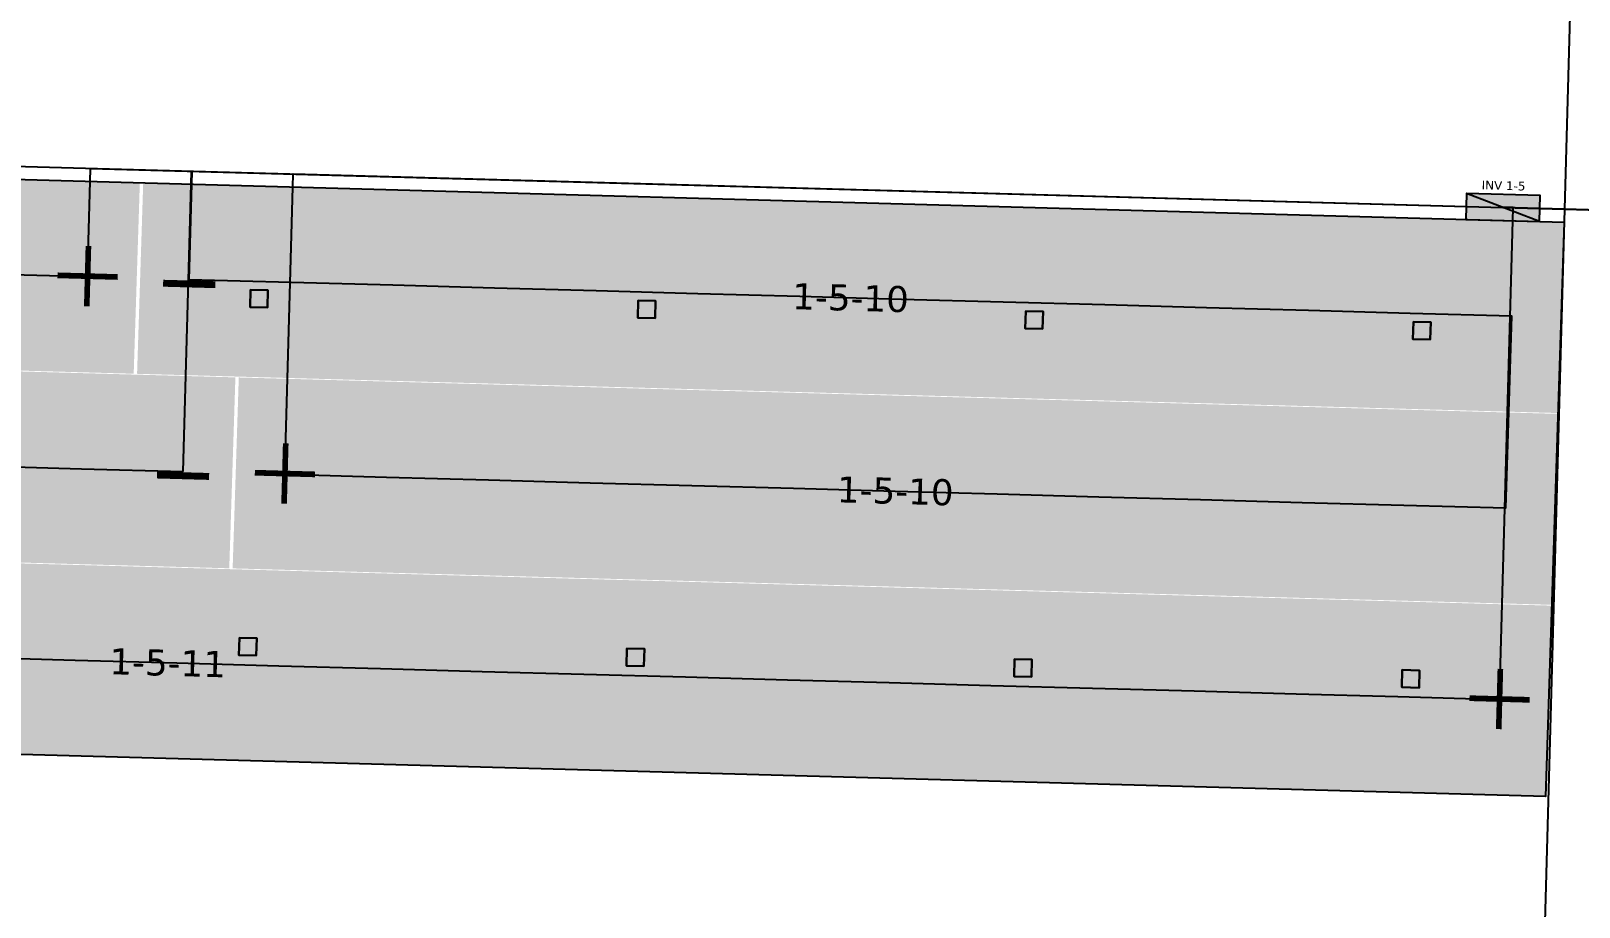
# Model space of a CAD drawing. Header units: metres. Extents: x 1477905 to 1478744, y 4202276 to 4202610.
# Drawn here: x 1478178.36 to 1478196.2, y 4202407.56 to 4202417.65 of the extents above; entities that cross this region are included whole.
import ezdxf

# ---------------------------------------------------------------- set-up
doc = ezdxf.new("R2010")
doc.units = ezdxf.units.M
for name, color, linetype in [('PVcase AC Cables (Inverter - Transformer)', 181, 'Continuous'), ('PVcase Device Coloring', 7, 'Continuous'), ('PVcase Device Numbering', 7, 'Continuous'), ('PVcase Inverters', 7, 'Continuous'), ('PVcase Polarity Symbols', 7, 'Continuous'), ('PVcase Poles', 7, 'Continuous'), ('PVcase PV Area', 30, 'Continuous'), ('PVcase PV Modules (full frames)', 142, 'Continuous'), ('PVcase PV Modules (optimised)', 142, 'Continuous'), ('PVcase String Cables', 150, 'Continuous'), ('PVcase Stringing Numbers', 7, 'Continuous'), ('PVcase Strings', 92, 'Continuous')]:
    doc.layers.add(name, color=color, linetype=linetype)
doc.layers.add('PVcase AlignmentLine', color=130, linetype='Continuous', plot=False)
doc.styles.get("Standard").update_dxf_attribs({"font": 'verdana.ttf'})
doc.styles.add('UBS-Style de texte', font='verdana.ttf')

# ---------------------------------------------------------------- blocks, each defined once
blk = doc.blocks.new('3P18@15DEG F FX ID1 PVBlock')
at = {"layer": 'PVcase PV Modules (optimised)', "color": 0}
blk.add_polyline3d([(0, 0, 1.773945735132677), (21.06698842950539, -0.5810537936249766, 1.773945735132684), (20.88445742833417, -7.198992669318528, 7.019385073192552e-15), (-0.1825310011712116, -6.617938875693552, 0)], close=True, dxfattribs=at)
blk = doc.blocks.new('PVcase Inverter (1st tier)')
at = {"layer": 'PVcase Inverters', "color": 0}
blk.add_lwpolyline([(0, 0), (850, 0), (850, 300), (0, 300)], close=True, dxfattribs=at)
blk.add_lwpolyline([(850, 0), (0, 300)], dxfattribs=at)

msp = doc.modelspace()

# ---------------------------------------------------------------- hatches: boundary and pattern name
at = {"layer": 'PVcase Device Coloring', "true_color": 0x139700, "transparency": 33554582}
for points in [[(1478164.188557522, 4202416.326476518), (1478164.117851767, 4202414.127210855), (1478179.542255378, 4202413.701786584), (1478179.612961133, 4202415.901052247)], [(1478179.651940651, 4202415.899977143), (1478179.581234896, 4202413.70071148), (1478195.9556307, 4202413.249085239), (1478196.026336455, 4202415.448350902)], [(1478164.121749828, 4202414.117440411), (1478164.051044073, 4202411.918174748), (1478180.64362319, 4202411.46053074), (1478180.714328945, 4202413.659796403)], [(1478180.753308462, 4202413.658721299), (1478180.682602707, 4202411.459455636), (1478195.88461456, 4202411.040165205), (1478195.955320315, 4202413.239430868)], [(1478164.054942135, 4202411.908404304), (1478163.98423638, 4202409.709138641), (1478195.81359842, 4202408.831245173), (1478195.884304175, 4202411.030510835)]]:
    msp.add_hatch(color=84, dxfattribs=at).paths.add_polyline_path(points, flags=0)
at = {"layer": 'PVcase Device Coloring', "true_color": 0x139700, "transparency": 33554672}
msp.add_hatch(color=84, dxfattribs=at).paths.add_polyline_path([(1478194.90120325, 4202415.779497565), (1478194.892932021, 4202415.479611608), (1478195.742608897, 4202415.456176461), (1478195.750880126, 4202415.756062417)], flags=0)
msp.add_hatch(color=84, dxfattribs=at).paths.add_polyline_path([(1478194.90120325, 4202415.779497565), (1478194.892932021, 4202415.479611608), (1478195.742608897, 4202415.456176461), (1478195.750880126, 4202415.756062417)], flags=0)
msp.add_hatch(color=84, dxfattribs=at).paths.add_polyline_path([(1478194.90120325, 4202415.779497565), (1478194.892932021, 4202415.479611608), (1478195.742608897, 4202415.456176461), (1478195.750880126, 4202415.756062417)], flags=0)
msp.add_hatch(color=84, dxfattribs=at).paths.add_polyline_path([(1478194.90120325, 4202415.779497565), (1478194.892932021, 4202415.479611608), (1478195.742608897, 4202415.456176461), (1478195.750880126, 4202415.756062417)], flags=0)
msp.add_hatch(color=84, dxfattribs=at).paths.add_polyline_path([(1478194.90120325, 4202415.779497565), (1478194.892932021, 4202415.479611608), (1478195.742608897, 4202415.456176461), (1478195.750880126, 4202415.756062417)], flags=0)
msp.add_hatch(color=84, dxfattribs=at).paths.add_polyline_path([(1478194.90120325, 4202415.779497565), (1478194.892932021, 4202415.479611608), (1478195.742608897, 4202415.456176461), (1478195.750880126, 4202415.756062417)], flags=0)
msp.add_hatch(color=84, dxfattribs=at).paths.add_polyline_path([(1478194.90120325, 4202415.779497565), (1478194.892932021, 4202415.479611608), (1478195.742608897, 4202415.456176461), (1478195.750880126, 4202415.756062417)], flags=0)
msp.add_hatch(color=84, dxfattribs=at).paths.add_polyline_path([(1478194.90120325, 4202415.779497565), (1478194.892932021, 4202415.479611608), (1478195.742608897, 4202415.456176461), (1478195.750880126, 4202415.756062417)], flags=0)
msp.add_hatch(color=84, dxfattribs=at).paths.add_polyline_path([(1478194.90120325, 4202415.779497565), (1478194.892932021, 4202415.479611608), (1478195.742608897, 4202415.456176461), (1478195.750880126, 4202415.756062417)], flags=0)

# ---------------------------------------------------------------- linework, layer by layer
at = {"layer": 'PVcase AC Cables (Inverter - Transformer)'}
msp.add_polyline3d([(1478201.196779384, 4202457.048865434, 78.27055897760276), (1478199.443453461, 4202456.891891065, 78.37379737851522), (1478197.690127538, 4202456.734916696, 78.4753642353592), (1478194.845997951, 4202456.812791032, 78.62514285357737), (1478194.023509712, 4202454.693078699, 78.74334406716599), (1478193.201021473, 4202452.573366364, 78.8699659947256), (1478192.378533235, 4202450.453654031, 78.99673851358546), (1478191.556044996, 4202448.333941698, 79.12622980436407), (1478193.660900123, 4202446.514867227, 79.09238819877842), (1478195.765755251, 4202444.695792756, 79.05725286485688), (1478197.870610378, 4202442.876718285, 79.01718567738308), (1478197.795627553, 4202440.145868633, 79.14611915244849), (1478197.720644729, 4202437.415018981, 79.2), (1478197.645661904, 4202434.684169331, 79.2), (1478197.57067908, 4202431.953319679, 79.2), (1478197.495696255, 4202429.222470027, 79.2), (1478197.420713431, 4202426.491620376, 79.2), (1478197.345730606, 4202423.760770724, 79.2), (1478197.270747781, 4202421.029921073, 79.2), (1478197.195764957, 4202418.299071422, 79.2), (1478197.120782132, 4202415.56822177, 79.2), (1478196.031156471, 4202415.598275003, 79.2095591143286), (1478196.031156471, 4202415.598275003, 82.82135230132319), (1478195.321906073, 4202415.617837013, 82.8334404731007)], dxfattribs=at)
at = {"layer": 'PVcase AlignmentLine'}
msp.add_lwpolyline([(1478196.779234952, 4202442.745830558), (1478193.703769114, 4202331.24014277)], dxfattribs=at)
at = {"layer": 'PVcase Poles'}
for points in [[(1478180.883853459, 4202414.469468567, 79.41886132014831), (1478180.889367612, 4202414.669392538, 79.41886132014831), (1478180.889367612, 4202414.669392538, 82.75826481959503), (1478180.883853459, 4202414.469468567, 82.70466720388882), (1478180.883853459, 4202414.469468567, 79.41886132014831), (1478181.08377743, 4202414.463954414, 79.41886132014831), (1478181.08377743, 4202414.463954414, 82.70125978201558), (1478180.883853459, 4202414.469468567, 82.70466720388882), (1478181.08377743, 4202414.463954414, 82.70125978201558), (1478181.089291582, 4202414.663878386, 82.75485739772179), (1478181.089291582, 4202414.663878386, 79.41886132014831), (1478181.08377743, 4202414.463954414, 79.41886132014831), (1478181.089291582, 4202414.663878386, 79.41886132014831), (1478180.889367612, 4202414.669392538, 79.41886132014831), (1478181.089291582, 4202414.663878386, 79.41886132014831), (1478181.089291582, 4202414.663878386, 82.75485739772179), (1478180.889367612, 4202414.669392538, 82.75826481959503)], [(1478185.350506383, 4202414.346272713, 79.35802871401404), (1478185.356020535, 4202414.546196684, 79.35802871401404), (1478185.356020535, 4202414.546196684, 82.68213702606138), (1478185.350506383, 4202414.346272713, 82.62853941035517), (1478185.350506383, 4202414.346272713, 79.35802871401404), (1478185.550430354, 4202414.34075856, 79.35802871401404), (1478185.550430354, 4202414.34075856, 82.62513198848194), (1478185.350506383, 4202414.346272713, 82.62853941035517), (1478185.550430354, 4202414.34075856, 82.62513198848194), (1478185.555944506, 4202414.540682532, 82.67872960418816), (1478185.555944506, 4202414.540682532, 79.35802871401404), (1478185.550430354, 4202414.34075856, 79.35802871401404), (1478185.555944506, 4202414.540682532, 79.35802871401404), (1478185.356020535, 4202414.546196684, 79.35802871401404), (1478185.555944506, 4202414.540682532, 79.35802871401404), (1478185.555944506, 4202414.540682532, 82.67872960418816), (1478185.356020535, 4202414.546196684, 82.68213702606138)], [(1478189.817159307, 4202414.223076859, 79.27277415728595), (1478189.822673459, 4202414.42300083, 79.27277415728595), (1478189.822673459, 4202414.42300083, 82.60600923252775), (1478189.817159307, 4202414.223076859, 82.55241161682153), (1478189.817159307, 4202414.223076859, 79.27277415728595), (1478190.017083277, 4202414.217562706, 79.27277415728595), (1478190.017083277, 4202414.217562706, 82.54900419494831), (1478189.817159307, 4202414.223076859, 82.55241161682153), (1478190.017083277, 4202414.217562706, 82.54900419494831), (1478190.02259743, 4202414.417486678, 82.60260181065452), (1478190.02259743, 4202414.417486678, 79.27277415728595), (1478190.017083277, 4202414.217562706, 79.27277415728595), (1478190.02259743, 4202414.417486678, 79.27277415728595), (1478189.822673459, 4202414.42300083, 79.27277415728595), (1478190.02259743, 4202414.417486678, 79.27277415728595), (1478190.02259743, 4202414.417486678, 82.60260181065452), (1478189.822673459, 4202414.42300083, 82.60600923252775)], [(1478194.28381223, 4202414.099881005, 79.17077595748569), (1478194.289326383, 4202414.299804976, 79.17077595748569), (1478194.289326383, 4202414.299804976, 82.52988143899411), (1478194.28381223, 4202414.099881005, 82.4762838232879), (1478194.28381223, 4202414.099881005, 79.17077595748569), (1478194.483736201, 4202414.094366852, 79.17077595748569), (1478194.483736201, 4202414.094366852, 82.47287640141467), (1478194.28381223, 4202414.099881005, 82.4762838232879), (1478194.483736201, 4202414.094366852, 82.47287640141467), (1478194.489250354, 4202414.294290824, 82.52647401712088), (1478194.489250354, 4202414.294290824, 79.17077595748569), (1478194.483736201, 4202414.094366852, 79.17077595748569), (1478194.489250354, 4202414.294290824, 79.17077595748569), (1478194.289326383, 4202414.299804976, 79.17077595748569), (1478194.489250354, 4202414.294290824, 79.17077595748569), (1478194.489250354, 4202414.294290824, 82.52647401712088), (1478194.289326383, 4202414.299804976, 82.52988143899411)], [(1478180.754966218, 4202410.460498093, 79.34744361403561), (1478180.76048037, 4202410.660422064, 79.34744361403561), (1478180.76048037, 4202410.660422064, 81.68367655413587), (1478180.754966218, 4202410.460498093, 81.63007893842966), (1478180.754966218, 4202410.460498093, 79.34744361403561), (1478180.954890189, 4202410.45498394, 79.34744361403561), (1478180.954890189, 4202410.45498394, 81.62667151655643), (1478180.754966218, 4202410.460498093, 81.63007893842966), (1478180.954890189, 4202410.45498394, 81.62667151655643), (1478180.960404341, 4202410.654907912, 81.68026913226265), (1478180.960404341, 4202410.654907912, 79.34744361403561), (1478180.954890189, 4202410.45498394, 79.34744361403561), (1478180.960404341, 4202410.654907912, 79.34744361403561), (1478180.76048037, 4202410.660422064, 79.34744361403561), (1478180.960404341, 4202410.654907912, 79.34744361403561), (1478180.960404341, 4202410.654907912, 81.68026913226265), (1478180.76048037, 4202410.660422064, 81.68367655413587)], [(1478185.221619142, 4202410.337302239, 79.28661100790133), (1478185.227133294, 4202410.53722621, 79.28661100790133), (1478185.227133294, 4202410.53722621, 81.60754876060224), (1478185.221619142, 4202410.337302239, 81.55395114489602), (1478185.221619142, 4202410.337302239, 79.28661100790133), (1478185.421543112, 4202410.331788086, 79.28661100790133), (1478185.421543112, 4202410.331788086, 81.5505437230228), (1478185.221619142, 4202410.337302239, 81.55395114489602), (1478185.421543112, 4202410.331788086, 81.5505437230228), (1478185.427057265, 4202410.531712058, 81.60414133872901), (1478185.427057265, 4202410.531712058, 79.28661100790133), (1478185.421543112, 4202410.331788086, 79.28661100790133), (1478185.427057265, 4202410.531712058, 79.28661100790133), (1478185.227133294, 4202410.53722621, 79.28661100790133), (1478185.427057265, 4202410.531712058, 79.28661100790133), (1478185.427057265, 4202410.531712058, 81.60414133872901), (1478185.227133294, 4202410.53722621, 81.60754876060224)], [(1478189.688272065, 4202410.214106386, 79.20851550494929), (1478189.693786218, 4202410.414030357, 79.20851550494929), (1478189.693786218, 4202410.414030357, 81.53142096731852), (1478189.688272065, 4202410.214106386, 81.47782335161232), (1478189.688272065, 4202410.214106386, 79.20851550494929), (1478189.888196036, 4202410.208592233, 79.20851550494929), (1478189.888196036, 4202410.208592233, 81.47441592973908), (1478189.688272065, 4202410.214106386, 81.47782335161232), (1478189.888196036, 4202410.208592233, 81.47441592973908), (1478189.893710188, 4202410.408516205, 81.52801354544529), (1478189.893710188, 4202410.408516205, 79.20851550494929), (1478189.888196036, 4202410.208592233, 79.20851550494929), (1478189.893710188, 4202410.408516205, 79.20851550494929), (1478189.693786218, 4202410.414030357, 79.20851550494929), (1478189.893710188, 4202410.408516205, 79.20851550494929), (1478189.893710188, 4202410.408516205, 81.52801354544529), (1478189.693786218, 4202410.414030357, 81.53142096731852)], [(1478194.154924989, 4202410.090910531, 79.10501270341938), (1478194.160439141, 4202410.290834502, 79.10501270341938), (1478194.160439141, 4202410.290834502, 81.45529317353495), (1478194.154924989, 4202410.090910531, 81.40169555782875), (1478194.154924989, 4202410.090910531, 79.10501270341938), (1478194.35484896, 4202410.085396378, 79.10501270341938), (1478194.35484896, 4202410.085396378, 81.39828813595551), (1478194.154924989, 4202410.090910531, 81.40169555782875), (1478194.35484896, 4202410.085396378, 81.39828813595551), (1478194.360363112, 4202410.28532035, 81.45188575166173), (1478194.360363112, 4202410.28532035, 79.10501270341938), (1478194.35484896, 4202410.085396378, 79.10501270341938), (1478194.360363112, 4202410.28532035, 79.10501270341938), (1478194.160439141, 4202410.290834502, 79.10501270341938), (1478194.360363112, 4202410.28532035, 79.10501270341938), (1478194.360363112, 4202410.28532035, 81.45188575166173), (1478194.160439141, 4202410.290834502, 81.45529317353495)]]:
    msp.add_polyline3d(points, dxfattribs=at)
at = {"layer": 'PVcase PV Area', "color": 92, "lineweight": 0, "ltscale": 0.3}
msp.add_lwpolyline([(1478081.195897831, 4202309.408074516, -0.05134033259658074), (1478078.780944264, 4202309.865308243), (1478063.362561366, 4202314.461482239, 0.05805379121474256), (1478060.627146449, 4202314.941552777, 0.01764863790454796), (1478045.521908471, 4202315.280897629), (1477980.304835158, 4202315.382556441), (1477969.227141967, 4202315.399824084, -0.5981483022966041), (1477963.409771807, 4202326.276816209), (1477966.523975583, 4202330.958387922), (1477988.681383842, 4202364.267542757), (1478000.256834568, 4202382.239012351), (1478010.317299969, 4202397.723511036), (1478024.479096755, 4202416.97208983), (1478037.541256056, 4202436.830169353), (1478046.880113991, 4202449.340671219), (1478048.925549185, 4202451.178073373), (1478191.473299444, 4202447.246428729, 0.1064139140517762), (1478196.779234951, 4202442.745830558), (1478193.703769114, 4202331.24014277), (1478155.058289575, 4202322.182856176, 0.2166355322477609), (1478133.90654308, 4202308.191252904, -0.2264994037307809), (1478128.45885733, 4202305.403806316), (1478120.587080255, 4202306.0704303)], format="xyb", close=True, dxfattribs=at)
at = {"layer": 'PVcase String Cables'}
for points in [[(1478195.321906073, 4202415.617837013, 82.8334404731007), (1478196.031156471, 4202415.598274995, 82.82135230132256), (1478196.031156471, 4202415.598274995, 79.2095591143313), (1478197.120782132, 4202415.568221748, 79.2), (1478197.191627125, 4202418.148372934, 79.2), (1478197.262472117, 4202420.728524121, 79.2), (1478197.33331711, 4202423.308675306, 79.2), (1478197.404162103, 4202425.888826492, 79.2), (1478196.315999958, 4202425.91883936, 79.20630078070609), (1478196.315999958, 4202425.91883936, 82.9923492344393), (1478185.804484446, 4202426.20876005, 83.22106660622603), (1478185.539798373, 4202426.216060421, 83.22472566603214), (1478164.474756897, 4202426.797060502, 83.51124187426069), (1478164.203696378, 4202426.804536689, 83.51199952218735), (1478143.700601471, 4202427.370037584, 83.55155646068384), (1478143.696465857, 4202427.220094615, 83.55155631119159), (1478143.544267918, 4202421.701927024, 82.07240271783314)], [(1478195.321906073, 4202415.617837013, 82.8334404731007), (1478196.031156471, 4202415.598274995, 82.82135230132256), (1478196.031156471, 4202415.598274995, 79.2095591143313), (1478197.120782132, 4202415.568221748, 79.2), (1478197.191627125, 4202418.148372934, 79.2), (1478197.262472117, 4202420.728524121, 79.2), (1478197.33331711, 4202423.308675306, 79.2), (1478197.404162103, 4202425.888826492, 79.2), (1478196.315999958, 4202425.91883936, 79.20630078070609), (1478196.315999958, 4202425.91883936, 82.9923492344393), (1478185.804484446, 4202426.208760049, 83.22106660622535), (1478185.539798373, 4202426.21606042, 83.22472566603174), (1478164.474756897, 4202426.7970605, 83.5112418742599), (1478164.203696378, 4202426.804536686, 83.5119995221872), (1478157.773507628, 4202426.981889301, 83.52440538491427), (1478157.769372014, 4202426.831946326, 83.52440523542172), (1478157.739038952, 4202425.732175043, 83.22960979490905)], [(1478195.321906073, 4202415.617837013, 82.8334404731007), (1478196.031156471, 4202415.598274995, 82.82135230132256), (1478196.031156471, 4202415.598274995, 79.2095591143313), (1478197.120782132, 4202415.568221748, 79.2), (1478197.191627125, 4202418.148372933, 79.2), (1478197.262472117, 4202420.72852412, 79.2), (1478197.33331711, 4202423.308675306, 79.2), (1478197.404162103, 4202425.888826491, 79.2), (1478196.315999958, 4202425.918839359, 79.20630078070533), (1478196.315999958, 4202425.918839359, 82.99234923443862), (1478185.804484446, 4202426.208760048, 83.22106660622468), (1478185.539798373, 4202426.21606042, 83.22472566603452), (1478164.474756897, 4202426.7970605, 83.5112418742599), (1478164.203696378, 4202426.804536686, 83.5119995221872), (1478158.944917909, 4202426.949580346, 83.52214536492026), (1478158.940782295, 4202426.799637371, 83.52214521542766), (1478158.849516795, 4202423.490667934, 82.63517069859539)], [(1478195.321906073, 4202415.617837013, 82.8334404731007), (1478196.031156471, 4202415.598274995, 82.82135230132256), (1478196.031156471, 4202415.598274995, 79.2095591143313), (1478197.120782132, 4202415.568221748, 79.2), (1478197.191627125, 4202418.148372933, 79.2), (1478197.262472117, 4202420.72852412, 79.2), (1478197.33331711, 4202423.308675306, 79.2), (1478197.404162103, 4202425.888826491, 79.2), (1478196.315999958, 4202425.918839359, 79.20630078070533), (1478196.315999958, 4202425.918839359, 82.99234923443862), (1478185.804484446, 4202426.208760048, 83.22106660622468), (1478185.539798373, 4202426.21606042, 83.22472566603452), (1478164.474756897, 4202426.797060499, 83.51124187426267), (1478164.203696378, 4202426.804536686, 83.5119995221872), (1478158.946059537, 4202426.949548858, 83.52214316236008), (1478158.941923923, 4202426.799605884, 83.52214301286752), (1478158.91159086, 4202425.6998346, 83.22734757235484)], [(1478195.321906073, 4202415.617837013, 82.8334404731007), (1478196.031156471, 4202415.598274995, 82.82135230132256), (1478196.031156471, 4202415.598274995, 79.2095591143313), (1478197.120782132, 4202415.568221748, 79.2), (1478197.191627125, 4202418.148372934, 79.2), (1478197.262472117, 4202420.728524121, 79.2), (1478197.33331711, 4202423.308675307, 79.2), (1478197.404162103, 4202425.888826493, 79.2), (1478196.315999958, 4202425.918839361, 79.20630078070684), (1478196.315999958, 4202425.918839361, 82.99234923443998), (1478185.804484446, 4202426.208760049, 83.22106660622535), (1478185.539798373, 4202426.21606042, 83.22472566603174), (1478164.474756897, 4202426.797060499, 83.51124187426267), (1478164.203696378, 4202426.804536686, 83.5119995221872), (1478160.117469818, 4202426.917239903, 83.51988314236561), (1478160.113334204, 4202426.767296928, 83.51988299287301), (1478160.022068703, 4202423.458327491, 82.6329084760412)], [(1478195.321906073, 4202415.617837013, 82.8334404731007), (1478196.031156471, 4202415.598274995, 82.82135230132256), (1478196.031156471, 4202415.598274995, 79.2095591143313), (1478197.120782132, 4202415.568221748, 79.2), (1478197.191627125, 4202418.148372934, 79.2), (1478197.262472117, 4202420.728524121, 79.2), (1478197.33331711, 4202423.308675306, 79.2), (1478197.404162103, 4202425.888826492, 79.2), (1478196.315999958, 4202425.918839359, 79.20630078070533), (1478196.315999958, 4202425.918839359, 82.99234923443862), (1478185.804484446, 4202426.208760043, 83.22106660622569), (1478185.539798373, 4202426.216060414, 83.22472566603214), (1478174.400407039, 4202426.523298695, 83.37623812189695), (1478174.396271425, 4202426.373355723, 83.37623069261186), (1478174.244073487, 4202420.855188131, 81.89694313823705)], [(1478195.321906073, 4202415.617837013, 82.8334404731007), (1478196.031156471, 4202415.598274995, 82.82135230132256), (1478196.031156471, 4202415.598274995, 79.2095591143313), (1478197.120782132, 4202415.568221748, 79.2), (1478197.191627125, 4202418.148372934, 79.2), (1478197.262472117, 4202420.728524121, 79.2), (1478197.33331711, 4202423.308675306, 79.2), (1478197.404162103, 4202425.888826492, 79.2), (1478196.315999958, 4202425.918839359, 79.20630078070533), (1478196.315999958, 4202425.918839359, 82.99234923443862), (1478185.804484446, 4202426.208760042, 83.221066606225), (1478185.539798373, 4202426.216060414, 83.22472566603214), (1478175.588948051, 4202426.490517253, 83.36007217868826), (1478175.584812437, 4202426.34057428, 83.36006474940278), (1478175.554479375, 4202425.240802997, 83.06524261045563)], [(1478195.321906073, 4202415.617837013, 82.8334404731007), (1478196.031156471, 4202415.598274995, 82.82135230132256), (1478196.031156471, 4202415.598274995, 79.2095591143313), (1478197.120782132, 4202415.568221748, 79.2), (1478197.191627125, 4202418.148372934, 79.2), (1478197.262472117, 4202420.728524121, 79.2), (1478197.33331711, 4202423.308675306, 79.2), (1478197.404162103, 4202425.888826492, 79.2), (1478196.315999958, 4202425.918839358, 79.20630078070458), (1478196.315999958, 4202425.918839358, 82.99234923443795), (1478185.804484445, 4202426.208760035, 83.22106660622532), (1478185.539798373, 4202426.216060407, 83.22472566603214), (1478184.952418563, 4202426.232261073, 83.2327149138161), (1478184.948282948, 4202426.082318095, 83.2327074845318), (1478184.79608501, 4202420.564150504, 81.75341993015557)], [(1478195.321906073, 4202415.617837013, 82.8334404731007), (1478196.031156471, 4202415.598274995, 82.82135230132256), (1478196.031156471, 4202415.598274995, 79.2095591143313), (1478197.120782132, 4202415.568221748, 79.2), (1478197.191627125, 4202418.148372934, 79.2), (1478197.262472117, 4202420.728524121, 79.2), (1478197.33331711, 4202423.308675307, 79.2), (1478197.404162103, 4202425.888826493, 79.2), (1478196.315999958, 4202425.918839359, 79.20630078070533), (1478196.315999958, 4202425.918839359, 82.99234923443862), (1478186.363853243, 4202426.19333194, 83.20889544393226), (1478186.359717629, 4202426.043388966, 83.20887643409566), (1478186.329384566, 4202424.943617683, 82.91401181878531)], [(1478195.321906073, 4202415.617837013, 82.8334404731007), (1478196.031156471, 4202415.598274995, 82.82135230132256), (1478196.031156471, 4202415.598274995, 79.2095591143313), (1478197.120782132, 4202415.568221748, 79.2), (1478197.191627125, 4202418.148372934, 79.2), (1478197.262472117, 4202420.728524121, 79.2), (1478197.33331711, 4202423.308675307, 79.2), (1478197.404162103, 4202425.888826493, 79.2), (1478196.315999957, 4202425.918839346, 79.20630078071378), (1478196.315999957, 4202425.918839346, 82.99234923443929), (1478195.716323461, 4202425.935379161, 83.00539744160702), (1478195.712187847, 4202425.785436183, 83.00537843177209), (1478195.559989908, 4202420.267268592, 81.52587774973453)], [(1478132.712730114, 4202411.672253659, 81.79922622862681), (1478132.864928053, 4202417.190421252, 83.27839919554535), (1478132.869063666, 4202417.340364204, 83.2784003978736), (1478153.360654343, 4202416.775180606, 83.3905205433516), (1478153.638475549, 4202416.767517951, 83.39310459083799), (1478174.704426301, 4202416.186492788, 83.1839308375258), (1478174.967224861, 4202416.179244476, 83.18035727945468), (1478195.321906073, 4202415.617837013, 82.8334404731007)], [(1478146.8985584, 4202415.70274833, 83.06055114888402), (1478146.928891462, 4202416.802519615, 83.35535045073956), (1478146.933027076, 4202416.952462574, 83.35535165306688), (1478153.360654343, 4202416.775180606, 83.3905205433516), (1478153.638475549, 4202416.767517951, 83.39310459083799), (1478174.704426301, 4202416.186492788, 83.1839308375258), (1478174.967224861, 4202416.179244476, 83.18035727945468), (1478195.321906073, 4202415.617837013, 82.8334404731007)], [(1478148.013400115, 4202413.46112086, 82.47479758786476), (1478148.104665615, 4202416.770090299, 83.36178372237644), (1478148.108801229, 4202416.920033257, 83.36178492470376), (1478153.360654343, 4202416.775180606, 83.3905205433516), (1478153.638475549, 4202416.767517951, 83.39310459084031), (1478174.704426301, 4202416.186492788, 83.1839308375258), (1478174.967224861, 4202416.179244476, 83.18035727945468), (1478195.321906073, 4202415.617837013, 82.8334404731007)], [(1478148.071094951, 4202415.670408311, 83.06696670591687), (1478148.101428013, 4202416.770179596, 83.36176600777242), (1478148.105563627, 4202416.920122555, 83.36176721009973), (1478153.360654343, 4202416.775180606, 83.3905205433516), (1478153.638475549, 4202416.767517951, 83.39310459084031), (1478174.704426301, 4202416.186492788, 83.1839308375258), (1478174.967224861, 4202416.179244476, 83.18035727945468), (1478195.321906073, 4202415.617837013, 82.8334404731007)], [(1478149.185936666, 4202413.428780841, 82.48121314489887), (1478149.277202166, 4202416.73775028, 83.36819927941058), (1478149.28133778, 4202416.887693239, 83.36820048173904), (1478153.360654343, 4202416.775180607, 83.39052054335147), (1478153.638475549, 4202416.767517952, 83.39310459083828), (1478174.704426301, 4202416.186492789, 83.18393083752609), (1478174.967224861, 4202416.179244476, 83.18035727945468), (1478195.321906073, 4202415.617837013, 82.8334404731007)], [(1478163.413795141, 4202410.825480029, 81.81526086285717), (1478163.56599308, 4202416.343647622, 83.29448456648184), (1478163.570128694, 4202416.493590586, 83.29448852601762), (1478174.704426301, 4202416.186492788, 83.1839308375258), (1478174.967224861, 4202416.179244476, 83.18035727945468), (1478195.321906073, 4202415.617837013, 82.8334404731007)], [(1478164.586291475, 4202410.793141119, 81.80361859441649), (1478164.738489413, 4202416.311308711, 83.28284229779376), (1478164.742625027, 4202416.461251676, 83.28284625732981), (1478174.704426301, 4202416.186492788, 83.1839308375258), (1478174.967224861, 4202416.179244476, 83.18035727945468), (1478195.321906073, 4202415.617837013, 82.8334404731007)], [(1478179.010906039, 4202414.817049769, 82.81600163446828), (1478179.041239101, 4202415.916821052, 83.11083930768261), (1478179.045374715, 4202416.066764023, 83.11085097235252), (1478195.321906073, 4202415.617837013, 82.8334404731007)], [(1478180.11227385, 4202412.575793925, 82.20392795466803), (1478180.20353935, 4202415.884763364, 83.09102954076822), (1478180.207674964, 4202416.034706335, 83.09104120543816), (1478195.321906073, 4202415.617837013, 82.8334404731007)], [(1478180.18328999, 4202414.784713958, 82.79602000508154), (1478180.213623052, 4202415.884485242, 83.09085767829983), (1478180.217758666, 4202416.034428213, 83.09086934296975), (1478195.321906073, 4202415.617837013, 82.8334404731007)], [(1478181.284657802, 4202412.543458114, 82.1839463252813), (1478181.375923302, 4202415.852427553, 83.07104791137752), (1478181.380058916, 4202416.002370524, 83.07105957604746), (1478195.321906073, 4202415.617837013, 82.8334404731007)], [(1478195.321906073, 4202415.617837013, 82.8334404731007), (1478196.031156471, 4202415.598274995, 82.82135230132256), (1478196.031156471, 4202415.598274995, 79.2095591143313), (1478196.920858159, 4202415.573735903, 79.2), (1478196.839460562, 4202412.609262356, 79.2), (1478196.758062965, 4202409.644788809, 79.19999999999999), (1478196.676665368, 4202406.680315262, 79.18995935706012), (1478196.595267771, 4202403.715841715, 79.12778018745232), (1478196.513870174, 4202400.751368168, 79.06387983005455), (1478196.432472577, 4202397.786894621, 78.99806515118361), (1478196.351074979, 4202394.822421074, 78.9367963726739), (1478195.459401897, 4202394.847014529, 78.96292295827881), (1478195.459401897, 4202394.847014529, 82.40454656742232), (1478184.950695873, 4202395.136857736, 82.7383318643755), (1478184.682069472, 4202395.144266787, 82.7475016227976), (1478163.61991048, 4202395.725187377, 83.19873862015675), (1478163.330271285, 4202395.733175987, 83.20443649183466), (1478142.263285487, 4202396.314229707, 83.19390223641838), (1478141.987651624, 4202396.321832033, 83.19058875002122), (1478121.511965347, 4202396.886576975, 82.88971061268275), (1478121.507829733, 4202396.736634006, 82.88970194164665), (1478121.355631795, 4202391.218466414, 81.41039153570513)], [(1478195.321906073, 4202415.617837013, 82.8334404731007), (1478196.031156471, 4202415.598274995, 82.82135230132256), (1478196.031156471, 4202415.598274995, 79.2095591143313), (1478196.92085816, 4202415.573735904, 79.2), (1478196.84932561, 4202412.968544133, 79.2), (1478196.777793061, 4202410.363352362, 79.19999999999999), (1478196.706260512, 4202407.758160591, 79.2), (1478196.634727962, 4202405.15296882, 79.15788280688861), (1478195.744047544, 4202405.177534896, 79.18287926588822), (1478195.744047544, 4202405.177534896, 82.61126678904363), (1478185.233251589, 4202405.467435745, 82.87097798144063), (1478184.972659387, 4202405.474623202, 82.87512756556511), (1478163.909393663, 4202406.055574316, 83.27130662113949), (1478163.622408963, 4202406.063489711, 83.27690911967107), (1478142.555449153, 4202406.644542712, 83.24217069958777), (1478142.285561313, 4202406.651986554, 83.23938589041713), (1478121.806239898, 4202407.216831756, 82.979859128673), (1478121.802104284, 4202407.066888788, 82.97985267938674), (1478121.649906345, 4202401.548721196, 81.5005831593982)], [(1478195.321906073, 4202415.617837013, 82.8334404731007), (1478196.031156471, 4202415.598274995, 82.82135230132256), (1478196.031156471, 4202415.598274995, 79.2095591143313), (1478196.920858159, 4202415.573735903, 79.2), (1478196.839460562, 4202412.609262357, 79.20000000000002), (1478196.758062965, 4202409.644788809, 79.19999999999999), (1478196.676665368, 4202406.680315263, 79.18995935708016), (1478196.595267771, 4202403.715841715, 79.12778018745232), (1478196.513870174, 4202400.751368169, 79.06387983007805), (1478196.432472577, 4202397.786894621, 78.99806515118361), (1478196.351074979, 4202394.822421075, 78.93679637269388), (1478195.459401897, 4202394.84701453, 78.9629229582988), (1478195.459401897, 4202394.84701453, 82.40454656742338), (1478184.950695873, 4202395.136857738, 82.73833186437763), (1478184.682069472, 4202395.144266788, 82.74750162279825), (1478163.61991048, 4202395.725187381, 83.19873862015442), (1478163.330271285, 4202395.73317599, 83.20443649183461), (1478142.263285487, 4202396.314229712, 83.19390223641831), (1478141.987651624, 4202396.321832038, 83.19058875002302), (1478135.563708402, 4202396.499012397, 83.09619269194285), (1478135.559572788, 4202396.349069422, 83.09618402090868), (1478135.529239726, 4202395.249298138, 82.80135732739441)], [(1478195.321906073, 4202415.617837013, 82.8334404731007), (1478196.031156471, 4202415.598274995, 82.82135230132256), (1478196.031156471, 4202415.598274995, 79.2095591143313), (1478196.92085816, 4202415.573735904, 79.2), (1478196.84932561, 4202412.968544133, 79.2), (1478196.777793061, 4202410.363352362, 79.19999999999999), (1478196.706260512, 4202407.758160591, 79.2), (1478196.634727962, 4202405.15296882, 79.15788280688861), (1478195.744047544, 4202405.177534896, 79.18287926588822), (1478195.744047544, 4202405.177534896, 82.61126678904363), (1478185.233251589, 4202405.467435746, 82.87097798144141), (1478184.972659387, 4202405.474623203, 82.87512756556568), (1478163.909393663, 4202406.055574317, 83.27130662113625), (1478163.622408963, 4202406.063489713, 83.27690911967137), (1478142.555449153, 4202406.644542715, 83.24217069958765), (1478142.285561313, 4202406.651986558, 83.23938589041597), (1478135.860763834, 4202406.829190478, 83.1579668408954), (1478135.85662822, 4202406.679247504, 83.15796039160792), (1478135.826295158, 4202405.579476221, 82.86314184691729)], [(1478195.321906073, 4202415.617837013, 82.8334404731007), (1478196.031156471, 4202415.598274995, 82.82135230132256), (1478196.031156471, 4202415.598274995, 79.2095591143313), (1478196.920858159, 4202415.573735903, 79.2), (1478196.839460562, 4202412.609262356, 79.2), (1478196.758062965, 4202409.644788809, 79.19999999999999), (1478196.676665368, 4202406.680315262, 79.18995935706012), (1478196.595267771, 4202403.715841715, 79.12778018745232), (1478196.513870174, 4202400.751368168, 79.06387983005455), (1478196.432472577, 4202397.786894621, 78.99806515118361), (1478196.351074979, 4202394.822421074, 78.9367963726739), (1478195.459401897, 4202394.847014529, 78.96292295827881), (1478195.459401897, 4202394.847014529, 82.40454656742232), (1478184.950695873, 4202395.136857737, 82.73833186437656), (1478184.682069472, 4202395.144266788, 82.74750162279825), (1478163.61991048, 4202395.725187381, 83.1987386201594), (1478163.330271285, 4202395.73317599, 83.20443649183461), (1478142.263285487, 4202396.314229712, 83.19390223641831), (1478141.987651624, 4202396.321832038, 83.19058875002302), (1478136.744830169, 4202396.466435587, 83.11354857991444), (1478136.740694555, 4202396.316492612, 83.11353990888061), (1478136.649429055, 4202393.007523173, 82.22647135915784)], [(1478195.321906073, 4202415.617837013, 82.8334404731007), (1478196.031156471, 4202415.598274995, 82.82135230132256), (1478196.031156471, 4202415.598274995, 79.2095591143313), (1478196.920858159, 4202415.573735903, 79.2), (1478196.839460562, 4202412.609262357, 79.20000000000002), (1478196.758062965, 4202409.644788809, 79.19999999999999), (1478196.676665368, 4202406.680315263, 79.18995935708016), (1478196.595267771, 4202403.715841715, 79.12778018744592), (1478196.513870174, 4202400.751368169, 79.0638798300722), (1478196.432472577, 4202397.786894621, 78.99806515117693), (1478196.35107498, 4202394.822421075, 78.93679637268718), (1478195.459401897, 4202394.84701453, 78.9629229582988), (1478195.459401897, 4202394.84701453, 82.40454656742338), (1478184.950695873, 4202395.136857738, 82.73833186437763), (1478184.682069473, 4202395.144266789, 82.74750162279393), (1478163.61991048, 4202395.725187381, 83.19873862015442), (1478163.330271285, 4202395.733175991, 83.2044364918346), (1478142.263285487, 4202396.314229713, 83.1939022364183), (1478141.987651624, 4202396.321832038, 83.1905887500227), (1478136.736136016, 4202396.466675383, 83.11342082445451), (1478136.732000401, 4202396.316732408, 83.11341215342067), (1478136.701667339, 4202395.216961123, 82.81858545990983)], [(1478195.321906073, 4202415.617837013, 82.8334404731007), (1478196.031156471, 4202415.598274995, 82.82135230132256), (1478196.031156471, 4202415.598274995, 79.2095591143313), (1478196.92085816, 4202415.573735904, 79.2), (1478196.84932561, 4202412.968544133, 79.2), (1478196.777793061, 4202410.363352362, 79.19999999999999), (1478196.706260512, 4202407.75816059, 79.2), (1478196.634727962, 4202405.152968819, 79.1578828068684), (1478195.744047544, 4202405.177534895, 79.18287926586801), (1478195.744047544, 4202405.177534895, 82.61126678904283), (1478185.233251589, 4202405.467435745, 82.87097798144063), (1478184.972659387, 4202405.474623202, 82.87512756556511), (1478163.909393663, 4202406.055574317, 83.27130662113568), (1478163.622408963, 4202406.063489713, 83.27690911967137), (1478142.555449153, 4202406.644542715, 83.24217069958765), (1478142.285561313, 4202406.651986558, 83.23938589041597), (1478137.040721996, 4202406.796645761, 83.17292000826595), (1478137.036586382, 4202406.646702787, 83.17291355897875), (1478136.945320882, 4202403.33773335, 82.28586952676669)], [(1478195.321906073, 4202415.617837013, 82.8334404731007), (1478196.031156471, 4202415.598274995, 82.82135230132256), (1478196.031156471, 4202415.598274995, 79.2095591143313), (1478196.92085816, 4202415.573735904, 79.2), (1478196.849325611, 4202412.968544133, 79.2), (1478196.777793061, 4202410.363352362, 79.19999999999999), (1478196.706260512, 4202407.758160592, 79.2), (1478196.634727962, 4202405.152968821, 79.15788280690242), (1478195.744047544, 4202405.177534897, 79.18287926590843), (1478195.744047544, 4202405.177534897, 82.6112667890444), (1478185.233251589, 4202405.467435746, 82.87097798144221), (1478184.972659387, 4202405.474623204, 82.87512756556625), (1478163.909393663, 4202406.055574318, 83.27130662113683), (1478163.622408963, 4202406.063489714, 83.27690911967133), (1478142.555449153, 4202406.644542716, 83.2421706995876), (1478142.285561313, 4202406.651986558, 83.23938589041597), (1478137.033223853, 4202406.79685257, 83.17282498710492), (1478137.029088239, 4202406.646909595, 83.17281853781772), (1478136.998755177, 4202405.547138312, 82.87799999313003)], [(1478195.321906073, 4202415.617837013, 82.8334404731007), (1478196.031156471, 4202415.598274995, 82.82135230132256), (1478196.031156471, 4202415.598274995, 79.2095591143313), (1478196.920858159, 4202415.573735903, 79.2), (1478196.839460562, 4202412.609262356, 79.2), (1478196.758062965, 4202409.644788809, 79.19999999999999), (1478196.676665368, 4202406.680315262, 79.18995935706012), (1478196.595267771, 4202403.715841715, 79.12778018744592), (1478196.513870174, 4202400.751368168, 79.0638798300487), (1478196.432472577, 4202397.786894621, 78.99806515117693), (1478196.35107498, 4202394.822421074, 78.9367963726672), (1478195.459401897, 4202394.847014529, 78.96292295827881), (1478195.459401897, 4202394.847014529, 82.40454656742232), (1478184.950695873, 4202395.136857737, 82.73833186437656), (1478184.682069472, 4202395.144266788, 82.74750162279825), (1478163.61991048, 4202395.725187381, 83.19873862015442), (1478163.330271285, 4202395.733175991, 83.2044364918346), (1478142.263285487, 4202396.314229713, 83.1939022364183), (1478141.987651624, 4202396.321832038, 83.1905887500227), (1478137.917257783, 4202396.434098573, 83.13077671243978), (1478137.913122169, 4202396.284155597, 83.13076804140627), (1478137.821856668, 4202392.975186159, 82.24369949167325)], [(1478195.321906073, 4202415.617837013, 82.8334404731007), (1478196.031156471, 4202415.598274995, 82.82135230132256), (1478196.031156471, 4202415.598274995, 79.2095591143313), (1478196.92085816, 4202415.573735904, 79.2), (1478196.84932561, 4202412.968544133, 79.2), (1478196.777793061, 4202410.363352362, 79.19999999999999), (1478196.706260512, 4202407.758160591, 79.2), (1478196.634727962, 4202405.15296882, 79.15788280688861), (1478195.744047544, 4202405.177534896, 79.18287926588822), (1478195.744047544, 4202405.177534896, 82.61126678904363), (1478185.233251589, 4202405.467435746, 82.87097798144141), (1478184.972659387, 4202405.474623203, 82.87512756556568), (1478163.909393663, 4202406.055574317, 83.27130662113625), (1478163.622408963, 4202406.063489714, 83.27690911967133), (1478142.555449153, 4202406.644542716, 83.2421706995876), (1478142.285561313, 4202406.651986558, 83.23938589041597), (1478138.213182015, 4202406.764307854, 83.18777815448426), (1478138.209046401, 4202406.614364879, 83.18777170519708), (1478138.117780901, 4202403.305395441, 82.30072767272998)], [(1478195.321906073, 4202415.617837013, 82.8334404731007), (1478196.031156471, 4202415.598274995, 82.82135230132256), (1478196.031156471, 4202415.598274995, 79.2095591143313), (1478196.920858159, 4202415.573735903, 79.2), (1478196.839460562, 4202412.609262357, 79.20000000000002), (1478196.758062965, 4202409.644788809, 79.19999999999999), (1478196.676665368, 4202406.680315263, 79.18995935708016), (1478196.595267771, 4202403.715841715, 79.12778018745232), (1478196.513870174, 4202400.751368169, 79.06387983007805), (1478196.432472577, 4202397.786894621, 78.99806515118361), (1478196.351074979, 4202394.822421075, 78.93679637269388), (1478195.459401897, 4202394.84701453, 78.9629229582988), (1478195.459401897, 4202394.84701453, 82.40454656742338), (1478184.950695873, 4202395.136857737, 82.73833186437656), (1478184.682069472, 4202395.144266788, 82.74750162279825), (1478163.61991048, 4202395.725187378, 83.19873862015741), (1478163.330271285, 4202395.733175988, 83.20443649183464), (1478152.211260563, 4202396.039852159, 83.19887658402243), (1478152.207124949, 4202395.889909186, 83.19887657398051), (1478152.054927011, 4202390.371741593, 81.71972554630504)], [(1478195.321906073, 4202415.617837013, 82.8334404731007), (1478196.031156471, 4202415.598274995, 82.82135230132256), (1478196.031156471, 4202415.598274995, 79.2095591143313), (1478196.92085816, 4202415.573735904, 79.2), (1478196.84932561, 4202412.968544133, 79.2), (1478196.777793061, 4202410.363352362, 79.19999999999999), (1478196.706260512, 4202407.758160591, 79.2), (1478196.634727962, 4202405.15296882, 79.15788280688861), (1478195.744047544, 4202405.177534896, 79.18287926588822), (1478195.744047544, 4202405.177534896, 82.61126678904363), (1478185.233251589, 4202405.467435746, 82.87097798144141), (1478184.972659387, 4202405.474623202, 82.87512756556511), (1478163.909393663, 4202406.055574317, 83.27130662113568), (1478163.622408963, 4202406.063489713, 83.27690911967137), (1478152.505156227, 4202406.370117395, 83.25857729584796), (1478152.501020613, 4202406.220174423, 83.25857718664632), (1478152.348822674, 4202400.702006832, 81.77942433463447)], [(1478195.321906073, 4202415.617837013, 82.8334404731007), (1478196.031156471, 4202415.598274995, 82.82135230132256), (1478196.031156471, 4202415.598274995, 79.2095591143313), (1478196.92085816, 4202415.573735904, 79.2), (1478196.84932561, 4202412.968544133, 79.2), (1478196.777793061, 4202410.363352362, 79.19999999999999), (1478196.706260512, 4202407.75816059, 79.2), (1478196.634727962, 4202405.152968819, 79.1578828068684), (1478195.744047544, 4202405.177534895, 79.18287926586801), (1478195.744047544, 4202405.177534895, 82.61126678904283), (1478185.233251589, 4202405.467435745, 82.87097798144063), (1478184.972659387, 4202405.474623202, 82.87512756556511), (1478163.909393663, 4202406.055574317, 83.27130662113625), (1478163.622408963, 4202406.063489713, 83.27690911967137), (1478153.677708723, 4202406.337776938, 83.26051077944334), (1478153.673573109, 4202406.187833965, 83.26051067024174), (1478153.52137517, 4202400.669666373, 81.78135781822941)], [(1478195.321906073, 4202415.617837013, 82.8334404731007), (1478196.031156471, 4202415.598274995, 82.82135230132256), (1478196.031156471, 4202415.598274995, 79.2095591143313), (1478196.92085816, 4202415.573735904, 79.2), (1478196.84932561, 4202412.968544133, 79.2), (1478196.777793061, 4202410.363352362, 79.19999999999999), (1478196.706260512, 4202407.758160591, 79.2), (1478196.634727962, 4202405.15296882, 79.15788280688861), (1478195.744047544, 4202405.177534896, 79.18287926588822), (1478195.744047544, 4202405.177534896, 82.61126678904363), (1478185.233251589, 4202405.467435742, 82.87097798144401), (1478184.972659386, 4202405.4746232, 82.87512756556777), (1478167.986823757, 4202405.943113706, 83.19461422095353), (1478167.982688143, 4202405.793170737, 83.19460001506553), (1478167.952355081, 4202404.693399454, 82.89975302091325)], [(1478195.321906073, 4202415.617837013, 82.8334404731007), (1478196.031156471, 4202415.598274995, 82.82135230132256), (1478196.031156471, 4202415.598274995, 79.2095591143313), (1478196.92085816, 4202415.573735904, 79.2), (1478196.84932561, 4202412.968544133, 79.2), (1478196.777793061, 4202410.363352362, 79.19999999999999), (1478196.706260512, 4202407.75816059, 79.2), (1478196.634727962, 4202405.152968819, 79.1578828068684), (1478195.744047544, 4202405.177534895, 79.18287926586801), (1478195.744047544, 4202405.177534895, 82.61126678904283), (1478185.233251589, 4202405.467435742, 82.87097798144401), (1478184.972659386, 4202405.474623199, 82.8751275655672), (1478169.148042802, 4202405.911085838, 83.17277284694663), (1478169.143907188, 4202405.761142869, 83.172758641063), (1478169.052641688, 4202402.45217343, 82.2856290103267)], [(1478195.321906073, 4202415.617837013, 82.8334404731007), (1478196.031156471, 4202415.598274995, 82.82135230132256), (1478196.031156471, 4202415.598274995, 79.2095591143313), (1478196.92085816, 4202415.573735904, 79.2), (1478196.849325611, 4202412.968544133, 79.2), (1478196.777793061, 4202410.363352362, 79.19999999999999), (1478196.706260512, 4202407.758160591, 79.2), (1478196.634727962, 4202405.15296882, 79.15788280688221), (1478195.744047544, 4202405.177534896, 79.18287926588822), (1478195.744047544, 4202405.177534896, 82.61126678904363), (1478185.233251589, 4202405.467435742, 82.87097798144401), (1478184.972659387, 4202405.4746232, 82.87512756556339), (1478169.159170647, 4202405.910778919, 83.1725635432685), (1478169.155035033, 4202405.760835949, 83.17254933738428), (1478169.12470197, 4202404.661064665, 82.87770234302205)], [(1478195.321906073, 4202415.617837013, 82.8334404731007), (1478196.031156471, 4202415.598274995, 82.82135230132256), (1478196.031156471, 4202415.598274995, 79.2095591143313), (1478196.92085816, 4202415.573735904, 79.2), (1478196.84932561, 4202412.968544133, 79.2), (1478196.777793061, 4202410.363352362, 79.19999999999999), (1478196.706260512, 4202407.758160591, 79.2), (1478196.634727962, 4202405.15296882, 79.15788280688861), (1478195.744047544, 4202405.177534896, 79.18287926588822), (1478195.744047544, 4202405.177534896, 82.61126678904363), (1478185.233251589, 4202405.467435742, 82.87097798144401), (1478184.972659386, 4202405.4746232, 82.87512756556777), (1478170.320389692, 4202405.878751051, 83.15072216926107), (1478170.316254077, 4202405.728808081, 83.15070796337689), (1478170.224988577, 4202402.419838643, 82.2635783327667)], [(1478195.321906073, 4202415.617837013, 82.8334404731007), (1478196.031156471, 4202415.598274995, 82.82135230132256), (1478196.031156471, 4202415.598274995, 79.2095591143313), (1478196.92085816, 4202415.573735904, 79.2), (1478196.849325611, 4202412.968544133, 79.2), (1478196.777793061, 4202410.363352362, 79.19999999999999), (1478196.706260512, 4202407.758160591, 79.2), (1478196.634727962, 4202405.15296882, 79.15788280688221), (1478195.744047544, 4202405.177534896, 79.18287926588822), (1478195.744047544, 4202405.177534896, 82.61126678904363), (1478185.233251589, 4202405.467435743, 82.87097798143905), (1478184.972659387, 4202405.4746232, 82.87512756556396), (1478184.37742452, 4202405.491040519, 82.88632334073574), (1478184.373288906, 4202405.341097543, 82.88630913484755), (1478184.221090967, 4202399.82292995, 81.40689686799186)], [(1478195.321906073, 4202415.617837013, 82.8334404731007), (1478196.031156471, 4202415.598274995, 82.82135230132256), (1478196.031156471, 4202415.598274995, 79.2095591143313), (1478196.92085816, 4202415.573735904, 79.2), (1478196.849325611, 4202412.968544133, 79.2), (1478196.777793061, 4202410.363352362, 79.19999999999999), (1478196.706260512, 4202407.758160591, 79.2), (1478196.634727962, 4202405.15296882, 79.15788280688221), (1478195.744047544, 4202405.177534895, 79.18287926586801), (1478195.744047544, 4202405.177534895, 82.61126678904283), (1478185.791594852, 4202405.452035937, 82.85718188121533), (1478185.787459238, 4202405.302092964, 82.85715736851589), (1478185.757126175, 4202404.202321679, 82.56227256689353)], [(1478195.321906073, 4202415.617837013, 82.8334404731007), (1478196.031156471, 4202415.598274995, 82.82135230132256), (1478196.031156471, 4202415.598274995, 79.2095591143313), (1478196.92085816, 4202415.573735904, 79.2), (1478196.849325611, 4202412.968544133, 79.2), (1478196.777793061, 4202410.363352362, 79.19999999999999), (1478196.706260512, 4202407.75816059, 79.2), (1478196.634727962, 4202405.152968819, 79.15788280686199), (1478195.744047544, 4202405.177534894, 79.1828792658478), (1478195.744047544, 4202405.177534894, 82.61126678904205), (1478195.139934429, 4202405.194197086, 82.62619381627889), (1478195.135798814, 4202405.044254108, 82.62616930358125), (1478194.983600876, 4202399.526086517, 81.1465673367814)], [(1478195.28224908, 4202409.946508357, 81.35207472246093), (1478195.434447019, 4202415.46467595, 82.83144022118867), (1478195.438582633, 4202415.614618927, 82.8314518858582), (1478195.321906073, 4202415.617837013, 82.8334404731007)]]:
    msp.add_polyline3d(points, dxfattribs=at)
at = {"layer": 'PVcase Strings'}
for points in [[(1478179.010906039, 4202414.817049769), (1478177.838522087, 4202414.849385579)], [(1478181.284657802, 4202412.543458114), (1478182.457041753, 4202412.511122304), (1478183.629425705, 4202412.478786494), (1478184.801809656, 4202412.446450683), (1478185.974193608, 4202412.414114873), (1478187.146577559, 4202412.381779063), (1478188.318961511, 4202412.349443252), (1478189.491345462, 4202412.317107442), (1478190.663729414, 4202412.284771631), (1478191.836113366, 4202412.252435821), (1478193.008497317, 4202412.220100011), (1478194.180881269, 4202412.1877642), (1478195.35326522, 4202412.15542839), (1478195.424281361, 4202414.364348424), (1478194.251897409, 4202414.396684234), (1478193.079513457, 4202414.429020044), (1478191.907129506, 4202414.461355855), (1478190.734745554, 4202414.493691665), (1478189.562361603, 4202414.526027475), (1478188.389977651, 4202414.558363286), (1478187.2175937, 4202414.590699096), (1478186.045209748, 4202414.623034907), (1478184.872825796, 4202414.655370717), (1478183.700441845, 4202414.687706527), (1478182.528057894, 4202414.720042338), (1478181.355673942, 4202414.752378148), (1478180.18328999, 4202414.784713958)], [(1478177.767505947, 4202412.640465545), (1478178.939889899, 4202412.608129735), (1478180.11227385, 4202412.575793925)], [(1478195.28224908, 4202409.946508357), (1478194.109865129, 4202409.978844168), (1478192.937481177, 4202410.011179978), (1478191.765097225, 4202410.043515788), (1478190.592713274, 4202410.075851599), (1478189.420329322, 4202410.108187409), (1478188.247945371, 4202410.140523219), (1478187.075561419, 4202410.17285903), (1478185.903177468, 4202410.20519484), (1478184.730793516, 4202410.237530651), (1478183.558409564, 4202410.269866461), (1478182.386025613, 4202410.302202271), (1478181.213641661, 4202410.334538082), (1478180.04125771, 4202410.366873892), (1478178.868873758, 4202410.399209702), (1478177.696489807, 4202410.431545513)]]:
    msp.add_lwpolyline(points, dxfattribs=at)

# ---------------------------------------------------------------- block references
at = {"layer": 'PVcase Inverters', "xscale": 0.001, "yscale": 0.001, "zscale": 0.001, "rotation": 358.4201115406422}
msp.add_blockref('PVcase Inverter (1st tier)', (1478194.892932021, 4202415.479611608, 82.84066957986103), dxfattribs=at)
at = {"layer": 'PVcase PV Modules (full frames)', "extrusion": (0.01702816151535889, -0.0004696579143272644, 0.9998549000414262), "rotation": 271.5798884593579}
msp.add_blockref('3P18@15DEG F FX ID1 PVBlock', (4241572.907957641, -1361550.224780435, 23278.2984024011), dxfattribs=at)

# ---------------------------------------------------------------- texts
at = {"layer": 'PVcase Device Numbering', "insert": (1478195.328798764, 4202415.867741977, 82.84066957986103), "char_height": 0.1, "attachment_point": 5, "rotation": 358.42011154064215, "style": 'UBS-Style de texte'}
msp.add_mtext('INV 1-5', dxfattribs=at)
at = {"layer": 'PVcase Polarity Symbols', "color": 1, "char_height": 0.7000000000000001, "attachment_point": 5, "rotation": 358.42011154064215}
for insert in [(1478179.010906039, 4202414.817049769), (1478181.284657802, 4202412.543458114), (1478195.28224908, 4202409.946508357)]:
    msp.add_mtext('＋', dxfattribs=dict(at, insert=insert))
at = {"layer": 'PVcase Polarity Symbols', "color": 7, "char_height": 0.7000000000000001, "attachment_point": 5, "rotation": 358.42011154064215}
for insert in [(1478180.18328999, 4202414.784713958), (1478180.11227385, 4202412.575793925)]:
    msp.add_mtext('−', dxfattribs=dict(at, insert=insert))
at = {"layer": 'PVcase Stringing Numbers', "color": 18, "true_color": 0x000000, "char_height": 0.3, "attachment_point": 5, "rotation": 358.42011154064215, "style": 'UBS-Style de texte', "bg_fill": 1, "box_fill_scale": 1.5, "bg_fill_color": 7, "bg_fill_true_color": 16777215, "bg_fill_transparency": 0}
for s, insert in [('1-5-10', (1478187.803785675, 4202414.574531191)), ('1-5-10', (1478188.318961511, 4202412.349443252)), ('1-5-11', (1478179.934270277, 4202410.369824738))]:
    msp.add_mtext(s, dxfattribs=dict(at, insert=insert))

doc.saveas('drawing.dxf')
